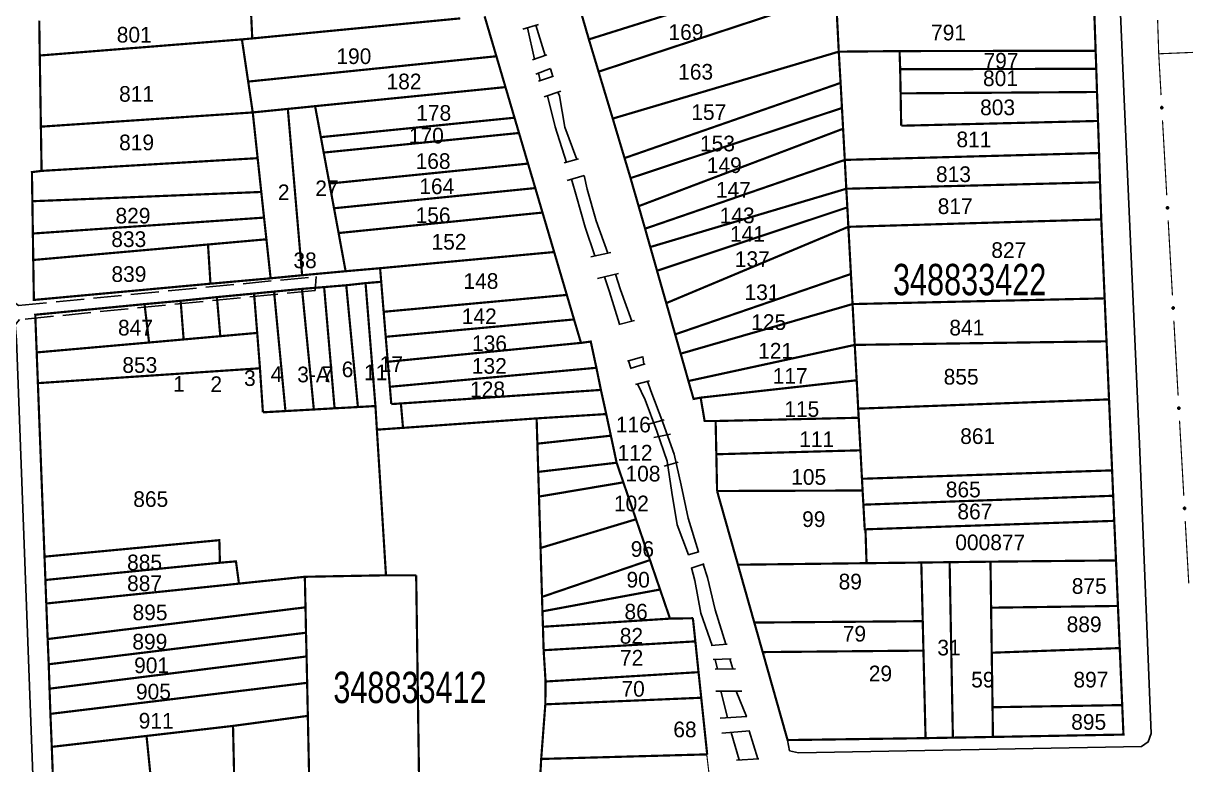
# Model space of a CAD drawing. Extents: x 202481 to 204056, y 4838981 to 4840330.
# Drawn here: x 202910.4 to 203095.9, y 4839953 to 4840071.2 of the extents above; entities that cross this region are included whole.
import ezdxf
from ezdxf.enums import TextEntityAlignment as Align

# ---------------------------------------------------------------- set-up
doc = ezdxf.new("R2010")
doc.units = 0
doc.header["$LTSCALE"] = 1.5
doc.header["$MEASUREMENT"] = 0
doc.linetypes.add('TRACO_11', pattern=[8, 3, -1, 3, -1])
for name, color, linetype in [('CD_MALHA_LOTES', 7, 'CONTINUOUS'), ('CD_TXT_QUADRA', 7, 'CONTINUOUS'), ('HD-CURSO-PERENE', 170, 'CONTINUOUS'), ('RU-QUADRA', 210, 'CONTINUOUS'), ('SV-EIXO-RUA-N-PAV', 6, 'CONTINUOUS'), ('SV-EIXO-RUA-PAV', 20, 'CONTINUOUS'), ('SV-ESTIVAS', 7, 'CONTINUOUS'), ('SV-RUA-PAVIM', 7, 'CONTINUOUS'), ('Th_NmrPort', 1, 'CONTINUOUS')]:
    doc.layers.add(name, color=color, linetype=linetype)
doc.styles.add('ARIAL', font='ARIAL.SHX')

msp = doc.modelspace()

# ---------------------------------------------------------------- linework, layer by layer
at = {"layer": 'CD_MALHA_LOTES', "linetype": 'Continuous', "const_width": 0.35, "flags": 128}
for points in [[(203000.66, 4840068.66), (203030.59, 4840078.04), (203039.81, 4840080.72)], [(203002.21, 4840063.51), (203040.06, 4840075.93)], [(202946.94, 4840068.81), (202946.71, 4840073.82)], [(203081.32, 4840072.99), (203081.53, 4840066.85)], [(202912.95, 4840071.65), (202913.03, 4840066.09)], [(202980.1325, 4840072.01), (202946.94, 4840068.81)], [(202985.9, 4840065.97), (202984.02, 4840072.34)], [(203000.66, 4840068.66), (202999.55, 4840072.48)], [(203040.54, 4840066.7), (203040.24, 4840072.62)], [(202913.03, 4840066.09), (202945.29, 4840068.66)], [(202945.29, 4840068.66), (202946.94, 4840068.81)], [(202946.29, 4840061.93), (202945.29, 4840068.66)], [(203002.21, 4840063.51), (203000.66, 4840068.66)], [(202913.03, 4840066.09), (202913.21, 4840054.74)], [(202946.29, 4840061.93), (202985.9, 4840065.97)], [(202987.35, 4840061.05), (202985.9, 4840065.97)], [(203040.54, 4840066.7), (203004.47, 4840056.03)], [(203040.54, 4840066.7), (203050.24, 4840066.79)], [(203040.83, 4840061.72), (203040.54, 4840066.7)], [(203050.24, 4840066.79), (203081.53, 4840066.85)], [(203050.34, 4840063.9), (203050.24, 4840066.79)], [(203081.53, 4840066.85), (203081.63, 4840063.97)], [(203050.34, 4840063.9), (203081.63, 4840063.97)], [(203050.41, 4840060.05), (203050.34, 4840063.9)], [(203081.63, 4840063.97), (203081.75, 4840060.27)], [(202947.02, 4840057.01), (202946.29, 4840061.93)], [(203004.47, 4840056.03), (203002.21, 4840063.51)], [(202956.97, 4840058.01), (202987.35, 4840061.05)], [(202988.79, 4840056.17), (202987.35, 4840061.05)], [(203006.35, 4840049.73), (203040.83, 4840061.72)], [(203041.05, 4840057.72), (203040.83, 4840061.72)], [(203050.41, 4840060.05), (203081.75, 4840060.27)], [(203050.5, 4840054.89), (203050.41, 4840060.05)], [(203081.75, 4840060.27), (203081.91, 4840055.65)], [(202913.21, 4840054.74), (202947.02, 4840057.01)], [(202947.02, 4840057.01), (202952.62, 4840057.57)], [(202947.8, 4840049.72), (202947.02, 4840057.01)], [(202956.97, 4840058.01), (202952.62, 4840057.57)], [(202954.9, 4840031.05), (202952.62, 4840057.57)], [(202957.89, 4840053.07), (202956.97, 4840058.01)], [(203007.31, 4840046.54), (203041.05, 4840057.72)], [(203041.23, 4840054.41), (203041.05, 4840057.72)], [(202913.21, 4840054.74), (202913.32, 4840047.69)], [(202957.89, 4840053.07), (202988.79, 4840056.17)], [(202989.51, 4840053.73), (202988.79, 4840056.17)], [(203006.35, 4840049.73), (203004.47, 4840056.03)], [(203008.6, 4840042.06), (203041.23, 4840054.41)], [(203041.5, 4840049.44), (203041.23, 4840054.41)], [(203081.91, 4840055.65), (203050.5, 4840054.89)], [(203081.91, 4840055.65), (203082.08, 4840050.54)], [(202958.34, 4840050.61), (202957.89, 4840053.07)], [(202958.34, 4840050.61), (202989.51, 4840053.73)], [(202990.95, 4840048.85), (202989.51, 4840053.73)], [(202947.8, 4840049.72), (202913.32, 4840047.69)], [(202948.38, 4840044.33), (202947.8, 4840049.72)], [(202959.26, 4840045.67), (202958.34, 4840050.61)], [(202959.26, 4840045.67), (202990.95, 4840048.85)], [(202992.11, 4840044.95), (202990.95, 4840048.85)], [(203007.31, 4840046.54), (203006.35, 4840049.73)], [(203009.63, 4840038.47), (203041.5, 4840049.44)], [(203041.5, 4840049.44), (203082.08, 4840050.54)], [(203041.5, 4840049.44), (203041.74, 4840044.84)], [(203082.08, 4840050.54), (203082.23, 4840045.87)], [(202913.32, 4840047.69), (202911.78, 4840047.49), (202911.85, 4840042.85)], [(202959.99, 4840041.73), (202959.26, 4840045.67)], [(203007.31, 4840046.54), (203008.6, 4840042.06)], [(203041.74, 4840044.84), (203082.23, 4840045.87)], [(203082.23, 4840045.87), (203082.43, 4840039.95)], [(202948.38, 4840044.33), (202911.85, 4840042.85)], [(202948.82, 4840040.24), (202948.38, 4840044.33)], [(202959.99, 4840041.73), (202992.11, 4840044.95)], [(202993.26, 4840041.04), (202992.11, 4840044.95)], [(203041.74, 4840044.84), (203010.46, 4840035.55)], [(203041.91, 4840041.87), (203041.74, 4840044.84)], [(202911.85, 4840042.85), (202911.93, 4840037.7)], [(202960.72, 4840037.78), (202959.99, 4840041.73)], [(203009.63, 4840038.47), (203008.6, 4840042.06)], [(203011.54, 4840031.76), (203041.91, 4840041.87)], [(203042.07, 4840038.77), (203041.91, 4840041.87)], [(202911.93, 4840037.7), (202948.82, 4840040.24)], [(202949.2, 4840036.78), (202948.82, 4840040.24)], [(202960.72, 4840037.78), (202993.26, 4840041.04)], [(202995.12, 4840034.75), (202993.26, 4840041.04)], [(203042.07, 4840038.77), (203082.43, 4840039.95)], [(203082.43, 4840039.95), (203082.97, 4840027.36)], [(202911.93, 4840037.7), (202911.99, 4840033.48)], [(202961.84, 4840031.69), (202960.72, 4840037.78)], [(203010.46, 4840035.55), (203009.63, 4840038.47)], [(203013.01, 4840026.6), (203042.07, 4840038.77)], [(203042.48, 4840031.25), (203042.07, 4840038.77)], [(202911.99, 4840033.48), (202939.88, 4840035.95)], [(202939.88, 4840035.95), (202949.2, 4840036.78)], [(202940.27, 4840029.7), (202939.88, 4840035.95)], [(202949.87, 4840030.56), (202949.2, 4840036.78)], [(202967.34, 4840032.17), (202995.12, 4840034.75)], [(202995.12, 4840034.75), (202997.14, 4840027.91)], [(203011.54, 4840031.76), (203010.46, 4840035.55)], [(202911.99, 4840033.48), (202912.09, 4840027.11), (202940.27, 4840029.7)], [(202961.84, 4840031.69), (202967.34, 4840032.17)], [(202967.52, 4840030), (202967.34, 4840032.17)], [(202940.27, 4840029.7), (202949.87, 4840030.56)], [(202949.87, 4840030.56), (202954.9, 4840031.05)], [(202954.9, 4840031.05), (202961.84, 4840031.69)], [(203011.54, 4840031.76), (203013.01, 4840026.6)], [(203014.43, 4840021.62), (203042.48, 4840031.25)], [(203042.74, 4840026.45), (203042.48, 4840031.25)], [(202950.42, 4840028.44), (202947.23, 4840028.13)], [(202954.88, 4840028.87), (202950.42, 4840028.44)], [(202952.24, 4840009.39), (202950.42, 4840028.44)], [(202958.41, 4840029.16), (202954.88, 4840028.87)], [(202956.77, 4840009.64), (202954.88, 4840028.87)], [(202961.94, 4840029.45), (202958.41, 4840029.16)], [(202960.08, 4840009.83), (202958.41, 4840029.16)], [(202965.02, 4840029.79), (202961.94, 4840029.45)], [(202963.8, 4840010.03), (202961.94, 4840029.45)], [(202967.52, 4840030), (202965.02, 4840029.79)], [(202966.6, 4840010.19), (202965.02, 4840029.79)], [(202967.91, 4840025.22), (202967.52, 4840030)], [(202935.51, 4840026.97), (202929.75, 4840026.44)], [(202941.3, 4840027.56), (202935.51, 4840026.97)], [(202935.99, 4840020.81), (202935.51, 4840026.97)], [(202947.23, 4840028.13), (202941.3, 4840027.56)], [(202941.84, 4840021.33), (202941.3, 4840027.56)], [(202947.73, 4840021.85), (202947.23, 4840028.13)], [(202967.91, 4840025.22), (202997.14, 4840027.91)], [(202997.14, 4840027.91), (202998.29, 4840024)], [(203014.43, 4840021.62), (203013.01, 4840026.6)], [(203042.74, 4840026.45), (203082.97, 4840027.36)], [(203082.97, 4840027.36), (203083.27, 4840020.51)], [(202929.75, 4840026.44), (202912.31, 4840024.75), (202912.54, 4840018.74)], [(202930.47, 4840020.32), (202929.75, 4840026.44)], [(202968.24, 4840021.23), (202967.91, 4840025.22)], [(203015.31, 4840018.54), (203042.74, 4840026.45)], [(203042.74, 4840026.45), (203043.09, 4840019.94)], [(202968.24, 4840021.23), (202998.29, 4840024)], [(202998.29, 4840024), (202999.4, 4840020.26)], [(202941.84, 4840021.33), (202935.99, 4840020.81)], [(202947.73, 4840021.85), (202941.84, 4840021.33)], [(202948.17, 4840016.21), (202947.73, 4840021.85)], [(202968.57, 4840017.25), (202968.24, 4840021.23)], [(203015.31, 4840018.54), (203014.43, 4840021.62)], [(202930.47, 4840020.32), (202912.54, 4840018.74)], [(202935.99, 4840020.81), (202930.47, 4840020.32)], [(202968.57, 4840017.25), (202999.4, 4840020.26)], [(202999.4, 4840020.26), (203000.96, 4840020.47), (203001.86, 4840016.29)], [(203043.09, 4840019.94), (203016.55, 4840014.18)], [(203043.09, 4840019.94), (203083.27, 4840020.51)], [(203043.4, 4840014.3), (203043.09, 4840019.94)], [(203083.27, 4840020.51), (203083.67, 4840011.25)], [(202912.54, 4840018.74), (202912.73, 4840013.84)], [(203016.55, 4840014.18), (203015.31, 4840018.54)], [(202912.73, 4840013.84), (202948.17, 4840016.21)], [(202948.64, 4840009.19), (202948.17, 4840016.21)], [(202968.9, 4840013.26), (202968.57, 4840017.25)], [(202968.9, 4840013.26), (203001.86, 4840016.29)], [(203001.86, 4840016.29), (203002.58, 4840012.76)], [(202912.73, 4840013.84), (202913.79, 4839986.17)], [(203018.5, 4840011.53), (203017.37, 4840011.32), (203016.55, 4840014.18)], [(203018.5, 4840011.53), (203043.4, 4840014.3)], [(203043.64, 4840009.77), (203043.4, 4840014.3)], [(202969.13, 4840010.5), (202968.9, 4840013.26)], [(202970.66, 4840010.6), (203002.58, 4840012.76)], [(203002.58, 4840012.76), (203003.43, 4840008.91)], [(202963.8, 4840010.03), (202960.08, 4840009.83)], [(202966.6, 4840010.19), (202963.8, 4840010.03)], [(202966.83, 4840006.42), (202966.6, 4840010.19)], [(202970.66, 4840010.6), (202969.13, 4840010.5)], [(202971, 4840006.71), (202970.66, 4840010.6)], [(203020.89, 4840007.8), (203019.13, 4840007.8), (203018.5, 4840011.53)], [(203043.64, 4840009.77), (203083.67, 4840011.25)], [(203083.67, 4840011.25), (203084.16, 4839999.93)], [(202952.24, 4840009.39), (202948.64, 4840009.19)], [(202956.77, 4840009.64), (202952.24, 4840009.39)], [(202960.08, 4840009.83), (202956.77, 4840009.64)], [(202971, 4840006.71), (202992.32, 4840008.22)], [(202992.32, 4840008.22), (203003.43, 4840008.91)], [(202992.44, 4840004.19), (202992.32, 4840008.22)], [(203003.43, 4840008.91), (203004.17, 4840005.46)], [(203020.89, 4840007.8), (203043.72, 4840008.32)], [(203043.72, 4840008.32), (203043.64, 4840009.77)], [(203044, 4840003.13), (203043.72, 4840008.32)], [(202966.83, 4840006.42), (202971, 4840006.71)], [(202968.28, 4839983.2), (202967.51, 4839995.57), (202966.83, 4840006.42)], [(203021, 4840002.5), (203020.89, 4840007.8)], [(203004.17, 4840005.46), (202992.44, 4840004.19)], [(203004.17, 4840005.46), (203005.09, 4840001.15)], [(202992.58, 4839999.69), (202992.44, 4840004.19)], [(203021, 4840002.5), (203044, 4840003.13)], [(203021.12, 4839996.64), (203021, 4840002.5)], [(203044.24, 4839998.59), (203044, 4840003.13)], [(202992.58, 4839999.69), (203005.09, 4840001.15)], [(203005.09, 4840001.15), (203006.16, 4839998.02)], [(202992.7, 4839995.75), (202992.58, 4839999.69)], [(203044.24, 4839998.59), (203084.16, 4839999.93)], [(203084.16, 4839999.93), (203084.33, 4839995.88)], [(202992.7, 4839995.75), (203006.16, 4839998.02)], [(203006.16, 4839998.02), (203008.18, 4839992.13)], [(203044.34, 4839996.72), (203044.24, 4839998.59)], [(202992.95, 4839987.56), (202992.7, 4839995.75)], [(203021.12, 4839996.64), (203044.34, 4839996.72)], [(203024.45, 4839984.88), (203021.12, 4839996.64)], [(203044.47, 4839994.46), (203044.34, 4839996.72)], [(203044.47, 4839994.46), (203084.33, 4839995.88)], [(203084.33, 4839995.88), (203084.5, 4839991.88)], [(203044.8, 4839990.53), (203044.68, 4839990.53), (203044.47, 4839994.46)], [(202992.95, 4839987.56), (203008.18, 4839992.13)], [(203008.18, 4839992.13), (203010.41, 4839985.63)], [(203084.5, 4839991.88), (203044.8, 4839990.53)], [(203084.5, 4839991.88), (203084.78, 4839985.57)], [(203044.97, 4839985.13), (203044.8, 4839990.53)], [(202913.79, 4839986.17), (202941.69, 4839988.8), (202941.78, 4839985.2)], [(202913.79, 4839986.17), (202913.93, 4839982.45)], [(202993.18, 4839979.75), (202992.95, 4839987.56)], [(202913.93, 4839982.45), (202941.78, 4839985.2)], [(202941.78, 4839985.2), (202944.34, 4839985.42), (202944.82, 4839981.87)], [(202993.18, 4839979.75), (203010.41, 4839985.63)], [(203010.41, 4839985.63), (203012.02, 4839980.93)], [(203024.45, 4839984.88), (203044.97, 4839985.13)], [(203027.06, 4839975.66), (203024.45, 4839984.88)], [(203053.71, 4839985.23), (203044.97, 4839985.13)], [(203053.71, 4839985.23), (203058.23, 4839985.29)], [(203053.94, 4839975.88), (203053.71, 4839985.23)], [(203058.23, 4839985.29), (203064.75, 4839985.37)], [(203058.75, 4839957.31), (203058.23, 4839985.29)], [(203064.75, 4839985.37), (203084.78, 4839985.57)], [(203064.85, 4839978.03), (203064.75, 4839985.37)], [(203084.78, 4839985.57), (203085.09, 4839978.31)], [(202913.93, 4839982.45), (202914.07, 4839978.7)], [(202944.82, 4839981.87), (202946.99, 4839982.1), (202955.33, 4839982.96)], [(202955.33, 4839982.96), (202968.28, 4839983.2)], [(202955.44, 4839978.09), (202955.33, 4839982.96)], [(202973.1, 4839983.19), (202968.28, 4839983.2)], [(202974.3, 4839897.99), (202973.1, 4839983.19)], [(202914.07, 4839978.7), (202944.82, 4839981.87)], [(202993.25, 4839977.45), (203012.02, 4839980.93)], [(203012.02, 4839980.93), (203013.61, 4839976.29)], [(202914.07, 4839978.7), (202914.29, 4839973.03)], [(202993.25, 4839977.45), (202993.18, 4839979.75)], [(203064.85, 4839978.03), (203085.09, 4839978.31)], [(203085.09, 4839978.31), (203085.38, 4839971.59)], [(202914.29, 4839973.03), (202955.44, 4839978.09)], [(202955.52, 4839974.04), (202955.44, 4839978.09)], [(202993.33, 4839974.99), (202993.25, 4839977.45)], [(203064.95, 4839970.85), (203064.85, 4839978.03)], [(202993.33, 4839974.99), (203013.61, 4839976.29)], [(202993.44, 4839971.25), (202993.33, 4839974.99)], [(203013.61, 4839976.29), (203017.26, 4839976.35)], [(203017.26, 4839976.35), (203017.65, 4839972.66)], [(203027.06, 4839975.66), (203053.94, 4839975.88)], [(203028.4, 4839970.95), (203027.06, 4839975.66)], [(203054.05, 4839971.19), (203053.94, 4839975.88)], [(202914.29, 4839973.03), (202914.46, 4839969.01)], [(202914.46, 4839969.01), (202955.52, 4839974.04)], [(202955.61, 4839970.26), (202955.52, 4839974.04)], [(202993.44, 4839971.25), (203017.65, 4839972.66)], [(202993.75, 4839966.26), (202993.44, 4839971.25)], [(203017.65, 4839972.66), (203018.16, 4839967.75)], [(203028.4, 4839970.95), (203054.05, 4839971.19)], [(203032.37, 4839956.92), (203028.4, 4839970.95)], [(203054.39, 4839957.23), (203054.05, 4839971.19)], [(203064.95, 4839970.85), (203085.38, 4839971.59)], [(203085.38, 4839971.59), (203085.77, 4839962.5)], [(202914.59, 4839965.12), (202955.61, 4839970.26)], [(202955.7, 4839966.05), (202955.61, 4839970.26)], [(203065.08, 4839962.16), (203064.95, 4839970.85)], [(202914.46, 4839969.01), (202914.59, 4839965.12)], [(202993.75, 4839966.26), (203018.16, 4839967.75)], [(203018.16, 4839967.75), (203018.59, 4839963.67)], [(202914.73, 4839961.1), (202955.7, 4839966.05)], [(202955.81, 4839960.78), (202955.7, 4839966.05)], [(202993.71, 4839962.62), (202993.75, 4839966.26)], [(202914.59, 4839965.12), (202914.73, 4839961.1)], [(203018.59, 4839963.67), (202993.71, 4839962.62)], [(203018.59, 4839963.67), (203019.54, 4839954.64)], [(202993.05, 4839953.91), (202993.71, 4839962.62)], [(203065.08, 4839962.16), (203085.77, 4839962.5)], [(203065.14, 4839957.42), (203065.08, 4839962.16)], [(203085.77, 4839962.5), (203085.97, 4839957.8), (203065.14, 4839957.42)], [(202914.73, 4839961.1), (202914.95, 4839955.84)], [(202943.87, 4839959.18), (202955.81, 4839960.78)], [(202956.29, 4839938.32), (202955.81, 4839960.78)], [(202930.07, 4839957.58), (202943.87, 4839959.18)], [(202944.21, 4839944.21), (202943.87, 4839959.18)], [(202914.95, 4839955.84), (202930.07, 4839957.58)], [(202931.47, 4839943.69), (202930.07, 4839957.58)], [(203054.39, 4839957.23), (203032.37, 4839956.92)], [(203058.75, 4839957.31), (203054.39, 4839957.23)], [(203065.14, 4839957.42), (203058.75, 4839957.31)], [(202914.95, 4839955.84), (202915.41, 4839943.1)], [(203019.54, 4839954.64), (202993.05, 4839953.91)], [(202993.05, 4839953.91), (202992.72, 4839947.93), (202992.36, 4839922.35)]]:
    msp.add_lwpolyline(points, dxfattribs=at)
at = {"layer": 'HD-CURSO-PERENE', "linetype": 'Continuous'}
for points in [[(202991.96, 4840065.51, 3.99), (202990.88, 4840070.5, 3.96), (202990.83, 4840070.5, 3.97)], [(202993.71, 4840066.09, 4.02), (202992.21, 4840070.93, 4.02)], [(202994.93, 4840062.74, 4.03), (202994.56, 4840063.98, 4.03)], [(202992.91, 4840062.08, 3.99), (202992.6, 4840063.27, 3.99)], [(202998.73, 4840049.51, 4.02), (202996.83, 4840054.68, 4), (202995.97, 4840059.68, 4), (202995.68, 4840060.22, 4)], [(202997.09, 4840049.05, 3.92), (202995.27, 4840054.73, 3.97), (202994.05, 4840059.66, 4.08)], [(203001.6, 4840034.13, 3.96), (203000.06, 4840038.74, 3.9), (202998.67, 4840043.62, 3.91), (202997.88, 4840046.37, 3.95)], [(203003.68, 4840034.58, 3.99), (203001.8, 4840039.73, 4), (203000.37, 4840044.79, 4), (202999.93, 4840046.97, 4.02)], [(203005.54, 4840023.22, 4.09), (203003.93, 4840028.42, 4.07), (203003.17, 4840030.82, 4.07)], [(203007.51, 4840023.73, 4.17), (203005.69, 4840028.73, 4.02), (203004.9, 4840031.23, 4.02)], [(203009.41, 4840016.83, 4.19), (203009.25, 4840018.08, 4.19)], [(203007.35, 4840016.21, 4.09), (203007.01, 4840017.38, 4.09)], [(203016.58, 4839986.45, 4.18), (203014.77, 4839991.24, 4.16), (203013.91, 4839996.38, 4.17), (203013.16, 4840001.4, 4.17), (203011.49, 4840006.18, 4.12), (203009.65, 4840011.18, 4.08), (203008.44, 4840013.73, 4.09)], [(203018.17, 4839986.94, 4.16), (203016.53, 4839992.33, 4.17), (203015.38, 4839997.59, 4.18), (203014.25, 4840002.53, 4.18), (203012.44, 4840007.57, 4.18), (203010.57, 4840012.62, 4.19), (203010.02, 4840014.13, 4.19)], [(203020.32, 4839972.02, 4.36), (203018.54, 4839977.16, 4.22), (203017.58, 4839982.36, 4.21), (203017.06, 4839984.37, 4.19)], [(203022.53, 4839972.21, 4.35), (203020.8, 4839977.71, 4.35), (203019.59, 4839982.85, 4.3), (203018.88, 4839984.96, 4.21)], [(203021.19, 4839968.22, 4.36), (203020.81, 4839969.76, 4.36), (203020.74, 4839969.76, 4.36)], [(203023.64, 4839968.29, 4.35), (203023.17, 4839969.85, 4.35)], [(203022.78, 4839960.5, 4.21), (203021.73, 4839964.72, 4.36)], [(203025.8, 4839960.69, 4.34), (203024.14, 4839964.72, 4.34)], [(203024.63, 4839953.75, 4.21), (203023.37, 4839958.15, 4.21)], [(203027.61, 4839953.91, 4.28), (203026.24, 4839958.37, 4.34)]]:
    msp.add_polyline3d(points, dxfattribs=at)
at = {"layer": 'RU-QUADRA', "linetype": 'Continuous'}
for points in [[(202915.41, 4839943.1, 0.18, 0.18, 0), (202914.95, 4839955.84, 0.18, 0.18, 0), (202914.73, 4839961.1, 0.18, 0.18, 0), (202914.61, 4839965.12, 0.18, 0.18, 0), (202914.49, 4839969.01, 0.18, 0.18, 0), (202914.29, 4839973.03, 0.18, 0.18, 0), (202914.07, 4839978.7, 0.18, 0.18, 0), (202913.93, 4839982.45, 0.18, 0.18, 0), (202913.79, 4839986.17, 0.18, 0.18, 0), (202912.91, 4840008.9, 0.18, 0.18, 0), (202912.73, 4840013.84, 0.18, 0.18, 0), (202912.54, 4840018.74, 0.18, 0.18, 0), (202912.31, 4840024.75, 0.18, 0.18, 0), (202929.75, 4840026.44, 0.18, 0.18, 0), (202935.51, 4840026.97, 0.18, 0.18, 0), (202941.3, 4840027.56, 0.18, 0.18, 0), (202947.23, 4840028.13, 0.18, 0.18, 0), (202950.42, 4840028.44, 0.18, 0.18, 0), (202954.88, 4840028.87, 0.18, 0.18, 0), (202958.41, 4840029.16, 0.18, 0.18, 0), (202961.94, 4840029.45, 0.18, 0.18, 0), (202965.02, 4840029.79, 0.18, 0.18, 0), (202967.52, 4840030, 0.18, 0.18, 0), (202967.34, 4840032.17, 0.18, 0.18, 0), (202961.84, 4840031.69, 0.18, 0.18, 0), (202954.9, 4840031.05, 0.18, 0.18, 0), (202949.87, 4840030.56, 0.18, 0.18, 0), (202940.27, 4840029.7, 0.18, 0.18, 0), (202912.09, 4840027.11, 0.18, 0.18, 0), (202911.99, 4840033.48, 0.18, 0.18, 0), (202911.93, 4840037.7, 0.18, 0.18, 0), (202911.85, 4840042.85, 0.18, 0.18, 0), (202911.78, 4840047.49, 0.18, 0.18, 0), (202913.32, 4840047.69, 0.18, 0.18, 0), (202913.21, 4840054.74, 0.18, 0.18, 0), (202913.03, 4840066.09, 0.18, 0.18, 0), (202912.95, 4840071.65, 0.18, 0.18, 0)], [(202984.02, 4840072.34, 0.18, 0.18, 0), (202985.9, 4840065.97, 0.18, 0.18, 0), (202987.35, 4840061.05, 0.18, 0.18, 0), (202988.79, 4840056.17, 0.18, 0.18, 0), (202989.51, 4840053.73, 0.18, 0.18, 0), (202990.95, 4840048.85, 0.18, 0.18, 0), (202992.11, 4840044.95, 0.18, 0.18, 0), (202993.26, 4840041.04, 0.18, 0.18, 0), (202995.12, 4840034.75, 0.18, 0.18, 0), (202996.83, 4840028.95, 0.18, 0.18, 0), (202998.29, 4840024, 0.18, 0.18, 0), (202999.4, 4840020.26, 0.18, 0.18, 0), (203000.96, 4840020.47, 0.18, 0.18, 0), (203001.86, 4840016.29, 0.18, 0.18, 0), (203002.58, 4840012.76, 0.18, 0.18, 0), (203003.43, 4840008.91, 0.18, 0.18, 0), (203004.17, 4840005.46, 0.18, 0.18, 0), (203005.09, 4840001.15, 0.18, 0.18, 0), (203006.16, 4839998.02, 0.18, 0.18, 0), (203008.18, 4839992.13, 0.18, 0.18, 0), (203010.41, 4839985.63, 0.18, 0.18, 0), (203012.02, 4839980.93, 0.18, 0.18, 0), (203013.61, 4839976.29, 0.18, 0.18, 0), (203017.26, 4839976.35, 0.18, 0.18, 0), (203017.65, 4839972.66, 0.18, 0.18, 0), (203018.16, 4839967.75, 0.18, 0.18, 0), (203019.54, 4839954.64, 0.18, 0.18, 0), (203019.470228, 4839954.638077, 0.18, 0.18, 0)], [(203019.470228, 4839954.638077, 0.18, 0.18, 0), (202993.05, 4839953.91, 0.18, 0.18, 0)], [(203005.15, 4839897.56, 0.18, 0.18, 0), (203005.08, 4839896.8, 0.18, 0.18, 0), (203038.11, 4839897.55, 0.18, 0.18, 0), (203029.67, 4839927.54, 0.18, 0.18, 0), (203026.6, 4839939.4, 0.18, 0.18, 0), (203024, 4839949.4, 0.18, 0.18, 0), (203020.12, 4839949.16, 0.18, 0.18, 0), (203019.470228, 4839954.638077, 0.18, 0.18, 0)], [(202993.05, 4839953.91, 0.18, 0.18, 0), (202992.36, 4839922.35, 0.18, 0.18, 0), (202992.03, 4839898.22, 0.18, 0.18, 0)]]:
    msp.add_lwpolyline(points, format="xyseb", dxfattribs=at)
at = {"layer": 'RU-QUADRA', "linetype": 'Continuous', "const_width": 0.18, "flags": 128}
msp.add_lwpolyline([(202999.55, 4840072.48), (203000.66, 4840068.66), (203002.21, 4840063.51), (203003.59, 4840058.9), (203004.47, 4840056.03), (203005.48, 4840052.63), (203006.35, 4840049.73), (203007.31, 4840046.54), (203008.6, 4840042.06), (203009.63, 4840038.47), (203010.46, 4840035.55), (203011.54, 4840031.76), (203013.01, 4840026.6), (203014.43, 4840021.62), (203015.31, 4840018.54), (203016.55, 4840014.18), (203017.37, 4840011.32), (203018.5, 4840011.53), (203019.13, 4840007.8), (203020.89, 4840007.8), (203021, 4840002.5), (203021.12, 4839996.64), (203024.45, 4839984.88), (203027.06, 4839975.66), (203028.4, 4839970.95), (203032.33, 4839956.875), (203037.24, 4839956.92), (203043.61, 4839957.03), (203054.39, 4839957.23), (203058.75, 4839957.31), (203065.14, 4839957.42), (203085.97, 4839957.8), (203085.77, 4839962.5), (203085.38, 4839971.59), (203085.09, 4839978.31), (203084.78, 4839985.57), (203084.5, 4839991.88), (203084.33, 4839995.88), (203083.67, 4840011.25), (203083.27, 4840020.51), (203082.97, 4840027.36), (203082.43, 4840039.95), (203082.23, 4840045.87), (203082.08, 4840050.54), (203081.91, 4840055.65), (203081.75, 4840060.27), (203081.63, 4840063.97), (203081.53, 4840066.85), (203081.32, 4840072.99)], dxfattribs=at)
at = {"layer": 'SV-EIXO-RUA-N-PAV', "const_width": 0.18}
msp.add_lwpolyline([(203091.6, 4840066.36), (203103.589612, 4840066.859204)], dxfattribs=at)
at = {"layer": 'SV-EIXO-RUA-PAV', "const_width": 0.18}
for points in [[(203091.422172, 4840071.751795), (203091.586989, 4840066.754512)], [(203091.586989, 4840066.754512), (203091.6, 4840066.36)], [(203091.6, 4840066.36), (203091.974302, 4840059.765341)], [(203092.20097, 4840055.771768), (203092.880976, 4840043.791051)], [(203093.107645, 4840039.797478), (203093.78765, 4840027.816761)], [(203094.014319, 4840023.823188), (203094.694324, 4840011.842471)], [(203094.920993, 4840007.848898), (203095.600999, 4839995.868181)], [(203095.827667, 4839991.874608), (203096.394338, 4839981.890677)]]:
    msp.add_lwpolyline(points, dxfattribs=at)
at = {"layer": 'SV-EIXO-RUA-PAV'}
for points in [[(203092.189398, 4840057.918242), (203092.226343, 4840057.886194), (203092.251543, 4840057.851096), (203092.264135, 4840057.815773), (203092.267123, 4840057.781657), (203092.266249, 4840057.746411), (203092.257527, 4840057.71107), (203092.239159, 4840057.673989), (203092.207271, 4840057.636702), (203092.169619, 4840057.613251), (203092.135649, 4840057.599053), (203092.100255, 4840057.593889), (203092.066029, 4840057.595312), (203092.029618, 4840057.605585), (203091.992223, 4840057.624567), (203091.955505, 4840057.657539), (203091.931036, 4840057.692118), (203091.919754, 4840057.726604), (203091.914788, 4840057.76222), (203091.916112, 4840057.798193), (203091.924873, 4840057.832835), (203091.944052, 4840057.870452), (203091.977076, 4840057.906261), (203092.011285, 4840057.93106), (203092.045604, 4840057.942823), (203092.080778, 4840057.946923), (203092.11614, 4840057.946476), (203092.152031, 4840057.939188), (203092.189398, 4840057.918242)], [(203093.096072, 4840041.943952), (203093.133017, 4840041.911904), (203093.158217, 4840041.876806), (203093.170809, 4840041.841483), (203093.173797, 4840041.807367), (203093.172923, 4840041.772121), (203093.164201, 4840041.73678), (203093.145833, 4840041.699699), (203093.113945, 4840041.662412), (203093.076293, 4840041.638961), (203093.042323, 4840041.624763), (203093.006929, 4840041.619599), (203092.972703, 4840041.621022), (203092.936293, 4840041.631295), (203092.898897, 4840041.650277), (203092.862179, 4840041.683249), (203092.837711, 4840041.717828), (203092.826428, 4840041.752314), (203092.821462, 4840041.78793), (203092.822786, 4840041.823903), (203092.831547, 4840041.858545), (203092.850726, 4840041.896162), (203092.88375, 4840041.931971), (203092.917959, 4840041.95677), (203092.952278, 4840041.968533), (203092.987452, 4840041.972633), (203093.022814, 4840041.972186), (203093.058705, 4840041.964898), (203093.096072, 4840041.943952)], [(203094.002746, 4840025.969662), (203094.039692, 4840025.937614), (203094.064891, 4840025.902516), (203094.077483, 4840025.867193), (203094.080471, 4840025.833077), (203094.079597, 4840025.797831), (203094.070875, 4840025.76249), (203094.052507, 4840025.725409), (203094.020619, 4840025.688122), (203093.982967, 4840025.664671), (203093.948997, 4840025.650473), (203093.913603, 4840025.645309), (203093.879377, 4840025.646732), (203093.842967, 4840025.657005), (203093.805571, 4840025.675987), (203093.768854, 4840025.708959), (203093.744385, 4840025.743538), (203093.733102, 4840025.778024), (203093.728136, 4840025.81364), (203093.72946, 4840025.849613), (203093.738221, 4840025.884255), (203093.7574, 4840025.921872), (203093.790424, 4840025.957681), (203093.824634, 4840025.98248), (203093.858952, 4840025.994243), (203093.894126, 4840025.998343), (203093.929488, 4840025.997896), (203093.965379, 4840025.990608), (203094.002746, 4840025.969662)], [(203094.90942, 4840009.995372), (203094.946366, 4840009.963324), (203094.971565, 4840009.928226), (203094.984157, 4840009.892902), (203094.987145, 4840009.858787), (203094.986271, 4840009.823541), (203094.97755, 4840009.7882), (203094.959181, 4840009.751119), (203094.927293, 4840009.713832), (203094.889641, 4840009.690381), (203094.855671, 4840009.676183), (203094.820277, 4840009.671019), (203094.786052, 4840009.672442), (203094.749641, 4840009.682715), (203094.712245, 4840009.701697), (203094.675528, 4840009.734669), (203094.651059, 4840009.769248), (203094.639777, 4840009.803734), (203094.63481, 4840009.83935), (203094.636134, 4840009.875323), (203094.644895, 4840009.909965), (203094.664074, 4840009.947582), (203094.697098, 4840009.983391), (203094.731308, 4840010.008189), (203094.765626, 4840010.019953), (203094.800801, 4840010.024053), (203094.836163, 4840010.023606), (203094.872053, 4840010.016318), (203094.90942, 4840009.995372)], [(203095.816094, 4839994.021082), (203095.85304, 4839993.989034), (203095.878239, 4839993.953936), (203095.890831, 4839993.918612), (203095.893819, 4839993.884497), (203095.892945, 4839993.849251), (203095.884224, 4839993.81391), (203095.865856, 4839993.776829), (203095.833967, 4839993.739542), (203095.796316, 4839993.716091), (203095.762346, 4839993.701893), (203095.726951, 4839993.696729), (203095.692726, 4839993.698152), (203095.656315, 4839993.708425), (203095.618919, 4839993.727407), (203095.582202, 4839993.760379), (203095.557733, 4839993.794958), (203095.546451, 4839993.829444), (203095.541485, 4839993.86506), (203095.542808, 4839993.901033), (203095.551569, 4839993.935675), (203095.570748, 4839993.973292), (203095.603772, 4839994.009101), (203095.637982, 4839994.033899), (203095.6723, 4839994.045663), (203095.707475, 4839994.049763), (203095.742837, 4839994.049316), (203095.778727, 4839994.042028), (203095.816094, 4839994.021082)]]:
    msp.add_lwpolyline(points, close=True, dxfattribs=at)
for points in [[(203091.916112, 4840057.798193), (203091.931036, 4840057.692118)], [(203091.921373, 4840057.811217), (203091.942419, 4840057.681207)], [(203091.924873, 4840057.832835), (203091.955505, 4840057.657539)], [(203091.93715, 4840057.84628), (203091.972961, 4840057.648772)], [(203091.944052, 4840057.870452), (203091.992223, 4840057.624567)], [(203091.962309, 4840057.88461), (203092.010237, 4840057.618087)], [(203091.977076, 4840057.906261), (203092.029618, 4840057.605585)], [(203091.993303, 4840057.916437), (203092.046508, 4840057.605111)], [(203092.011285, 4840057.93106), (203092.066029, 4840057.595312)], [(203092.027873, 4840057.933433), (203092.08247, 4840057.597585)], [(203092.045604, 4840057.942823), (203092.100255, 4840057.593889)], [(203092.062907, 4840057.942255), (203092.115243, 4840057.598079)], [(203092.080778, 4840057.946923), (203092.135649, 4840057.599053)], [(203092.099768, 4840057.94298), (203092.154132, 4840057.61122)], [(203092.11614, 4840057.946476), (203092.169619, 4840057.613251)], [(203092.134212, 4840057.938102), (203092.188625, 4840057.629578)], [(203092.152031, 4840057.939188), (203092.207271, 4840057.636702)], [(203092.168967, 4840057.927774), (203092.221137, 4840057.658758)], [(203092.189398, 4840057.918242), (203092.239159, 4840057.673989)], [(203092.208813, 4840057.899968), (203092.247503, 4840057.699889)], [(203092.226343, 4840057.886194), (203092.257527, 4840057.71107)], [(203092.240795, 4840057.866248), (203092.260401, 4840057.737523)], [(203092.251543, 4840057.851096), (203092.266249, 4840057.746411)], [(203092.822786, 4840041.823903), (203092.837711, 4840041.717828)], [(203092.828047, 4840041.836927), (203092.849093, 4840041.706917)], [(203092.831547, 4840041.858545), (203092.862179, 4840041.683249)], [(203092.843824, 4840041.87199), (203092.879635, 4840041.674482)], [(203092.850726, 4840041.896162), (203092.898897, 4840041.650277)], [(203092.868983, 4840041.91032), (203092.916911, 4840041.643797)], [(203092.88375, 4840041.931971), (203092.936293, 4840041.631295)], [(203092.899978, 4840041.942147), (203092.953183, 4840041.630821)], [(203092.917959, 4840041.95677), (203092.972703, 4840041.621022)], [(203092.934548, 4840041.959143), (203092.989144, 4840041.623295)], [(203092.952278, 4840041.968533), (203093.006929, 4840041.619599)], [(203092.969581, 4840041.967965), (203093.021918, 4840041.623789)], [(203092.987452, 4840041.972633), (203093.042323, 4840041.624763)], [(203093.006442, 4840041.96869), (203093.060807, 4840041.63693)], [(203093.022814, 4840041.972186), (203093.076293, 4840041.638961)], [(203093.040887, 4840041.963812), (203093.095299, 4840041.655288)], [(203093.058705, 4840041.964898), (203093.113945, 4840041.662412)], [(203093.075641, 4840041.953484), (203093.127811, 4840041.684468)], [(203093.096072, 4840041.943952), (203093.145833, 4840041.699699)], [(203093.115487, 4840041.925678), (203093.154178, 4840041.725599)], [(203093.133017, 4840041.911904), (203093.164201, 4840041.73678)], [(203093.147469, 4840041.891958), (203093.167075, 4840041.763233)], [(203093.158217, 4840041.876806), (203093.172923, 4840041.772121)], [(203093.72946, 4840025.849613), (203093.744385, 4840025.743538)], [(203093.734721, 4840025.862637), (203093.755767, 4840025.732626)], [(203093.738221, 4840025.884255), (203093.768854, 4840025.708959)], [(203093.750498, 4840025.8977), (203093.786309, 4840025.700192)], [(203093.7574, 4840025.921872), (203093.805571, 4840025.675987)], [(203093.775657, 4840025.93603), (203093.823586, 4840025.669507)], [(203093.790424, 4840025.957681), (203093.842967, 4840025.657005)], [(203093.806652, 4840025.967857), (203093.859857, 4840025.656531)], [(203093.824634, 4840025.98248), (203093.879377, 4840025.646732)], [(203093.841222, 4840025.984853), (203093.895818, 4840025.649005)], [(203093.858952, 4840025.994243), (203093.913603, 4840025.645309)], [(203093.876256, 4840025.993675), (203093.928592, 4840025.649499)], [(203093.894126, 4840025.998343), (203093.948997, 4840025.650473)], [(203093.913116, 4840025.9944), (203093.967481, 4840025.66264)], [(203093.929488, 4840025.997896), (203093.982967, 4840025.664671)], [(203093.947561, 4840025.989522), (203094.001973, 4840025.680998)], [(203093.965379, 4840025.990608), (203094.020619, 4840025.688122)], [(203093.982315, 4840025.979194), (203094.034485, 4840025.710178)], [(203094.002746, 4840025.969662), (203094.052507, 4840025.725409)], [(203094.022161, 4840025.951388), (203094.060852, 4840025.751309)], [(203094.039692, 4840025.937614), (203094.070875, 4840025.76249)], [(203094.054143, 4840025.917668), (203094.07375, 4840025.788943)], [(203094.064891, 4840025.902516), (203094.079597, 4840025.797831)], [(203094.765626, 4840010.019953), (203094.820277, 4840009.671019)], [(203094.78293, 4840010.019385), (203094.835266, 4840009.675209)], [(203094.800801, 4840010.024053), (203094.855671, 4840009.676183)], [(203094.81979, 4840010.02011), (203094.874155, 4840009.68835)], [(203094.836163, 4840010.023606), (203094.889641, 4840009.690381)], [(203094.636134, 4840009.875323), (203094.651059, 4840009.769248)], [(203094.641395, 4840009.888347), (203094.662441, 4840009.758336)], [(203094.644895, 4840009.909965), (203094.675528, 4840009.734669)], [(203094.657172, 4840009.92341), (203094.692983, 4840009.725902)], [(203094.664074, 4840009.947582), (203094.712245, 4840009.701697)], [(203094.682331, 4840009.96174), (203094.73026, 4840009.695217)], [(203094.697098, 4840009.983391), (203094.749641, 4840009.682715)], [(203094.713326, 4840009.993567), (203094.766531, 4840009.682241)], [(203094.731308, 4840010.008189), (203094.786052, 4840009.672442)], [(203094.747896, 4840010.010563), (203094.802493, 4840009.674715)], [(203094.854235, 4840010.015232), (203094.908648, 4840009.706708)], [(203094.872053, 4840010.016318), (203094.927293, 4840009.713832)], [(203094.888989, 4840010.004904), (203094.941159, 4840009.735888)], [(203094.90942, 4840009.995372), (203094.959181, 4840009.751119)], [(203094.928835, 4840009.977098), (203094.967526, 4840009.777019)], [(203094.946366, 4840009.963324), (203094.97755, 4840009.7882)], [(203094.960817, 4840009.943378), (203094.980424, 4840009.814653)], [(203094.971565, 4840009.928226), (203094.986271, 4840009.823541)], [(203095.542808, 4839993.901033), (203095.557733, 4839993.794958)], [(203095.548069, 4839993.914057), (203095.569115, 4839993.784046)], [(203095.551569, 4839993.935675), (203095.582202, 4839993.760379)], [(203095.563846, 4839993.94912), (203095.599657, 4839993.751612)], [(203095.570748, 4839993.973292), (203095.618919, 4839993.727407)], [(203095.589005, 4839993.98745), (203095.636934, 4839993.720926)], [(203095.603772, 4839994.009101), (203095.656315, 4839993.708425)], [(203095.62, 4839994.019277), (203095.673205, 4839993.707951)], [(203095.637982, 4839994.033899), (203095.692726, 4839993.698152)], [(203095.65457, 4839994.036273), (203095.709167, 4839993.700425)], [(203095.6723, 4839994.045663), (203095.726951, 4839993.696729)], [(203095.689604, 4839994.045095), (203095.74194, 4839993.700919)], [(203095.707475, 4839994.049763), (203095.762346, 4839993.701893)], [(203095.726464, 4839994.04582), (203095.780829, 4839993.71406)], [(203095.742837, 4839994.049316), (203095.796316, 4839993.716091)], [(203095.760909, 4839994.040942), (203095.815322, 4839993.732418)], [(203095.778727, 4839994.042028), (203095.833967, 4839993.739542)], [(203095.795663, 4839994.030614), (203095.847833, 4839993.761598)], [(203095.816094, 4839994.021082), (203095.865856, 4839993.776829)], [(203095.83551, 4839994.002808), (203095.8742, 4839993.802729)], [(203095.85304, 4839993.989034), (203095.884224, 4839993.81391)], [(203095.867491, 4839993.969088), (203095.887098, 4839993.840363)], [(203095.878239, 4839993.953936), (203095.892945, 4839993.849251)]]:
    msp.add_lwpolyline(points, dxfattribs=at)
at = {"layer": 'SV-ESTIVAS', "linetype": 'Continuous'}
for points in [[(202990.12, 4840070.28, 4.14), (202992.62, 4840071.06, 4.14)], [(202991.66, 4840065.42, 4.14), (202993.97, 4840066.18, 4.15)], [(202994.53, 4840064.01, 4.16), (202992.21, 4840063.12, 4.16)], [(202992.64, 4840062, 4.2), (202995.01, 4840062.77, 4.19)], [(202993.55, 4840059.49, 4.2), (202996.18, 4840060.4, 4.2)], [(202996.71, 4840048.95, 4.18), (202999, 4840049.59, 4.14)], [(202997.18, 4840046.17, 4.1), (202999.91, 4840046.98, 4.12)], [(203000.98, 4840034, 4.08), (203004.14, 4840034.68, 4.07)], [(203002.01, 4840030.54, 4.1), (203005.37, 4840031.35, 4.1)], [(203005.45, 4840023.2, 4.15), (203007.92, 4840023.84, 4.16)], [(203006.85, 4840017.33, 4.19), (203009.22, 4840018.05, 4.2)], [(203007.24, 4840016.18, 4.2), (203009.64, 4840016.9, 4.2)], [(203008.11, 4840013.65, 4.2), (203010.31, 4840014.21, 4.16)], [(203010.2, 4840007.32, 4.18), (203012.69, 4840007.98, 4.18)], [(203011.01, 4840005.15, 4.21), (203013.69, 4840005.71, 4.22)], [(203012.69, 4840000.62, 4.23), (203014.91, 4840001.22, 4.23)], [(203016.53, 4839986.44, 4.4), (203018.21, 4839986.94, 4.38)], [(203016.99, 4839984.35, 4.39), (203019.06, 4839985.02, 4.39)], [(203020.19, 4839972.01, 4.43), (203022.72, 4839972.23, 4.42)], [(203023.38, 4839969.86, 4.43), (203020.5, 4839969.75, 4.43)], [(203020.8, 4839968.21, 4.44), (203024.07, 4839968.3, 4.44)], [(203025.09, 4839964.72, 4.44), (203020.91, 4839964.71, 4.44)], [(203021.6, 4839960.43, 4.4), (203025.85, 4839960.69, 4.42)], [(203026.36, 4839958.37, 4.42), (203021.87, 4839958.04, 4.38)], [(203024.22, 4839953.73, 4.4), (203027.78, 4839953.91, 4.4)]]:
    msp.add_polyline3d(points, dxfattribs=at)
at = {"layer": 'SV-RUA-PAVIM', "linetype": 'Continuous'}
for points in [[(203032.37, 4839956.92, 4.88), (203032.7, 4839955.22, 4.89), (203034.12, 4839954.86, 4.79), (203088.86, 4839955.9, 5.06), (203089.89, 4839956.63, 5.09), (203090.38, 4839957.96, 5.16), (203088.55, 4840004.17, 5.45), (203086.06, 4840059.15, 5.45), (203084.72, 4840091.35, 5.28), (203083.61, 4840142.9, 4.97), (203082.62, 4840144.22, 4.97), (203081.16, 4840145.01, 4.97)], [(202909.1, 4840023.15, 5.14), (202909.3, 4840020.73, 5.14), (202912.28, 4839941.43, 5.54), (202913.67, 4839898.19, 5.62), (202913.95, 4839897.55, 5.63)]]:
    msp.add_polyline3d(points, dxfattribs=at)
at = {"layer": 'SV-RUA-PAVIM', "linetype": 'TRACO_11'}
msp.add_polyline3d([(202908.76, 4840026.85, 5.14), (202909.65, 4840026.23, 5.14), (202957.14, 4840030.83, 5.14), (202957, 4840028.63, 5.14), (202909.79, 4840023.97, 5.14), (202909.1, 4840023.15, 5.14)], dxfattribs=at)

# ---------------------------------------------------------------- texts
at = {"layer": 'CD_TXT_QUADRA', "style": 'ARIAL', "width": 0.7}
for s, p in [('348833422', (203049.19, 4840027.86)), ('348833412', (202959.88, 4839962.82))]:
    msp.add_text(s, height=5, dxfattribs=at).set_placement(p)
at = {"layer": 'Th_NmrPort', "color": 1}
for s, p in [('801', (202925.316522, 4840069.400485)), ('169', (203013.359781, 4840069.820142)), ('791', (203055.266667, 4840069.75)), ('190', (202960.367047, 4840065.977045)), ('797', (203063.641803, 4840065.247519)), ('163', (203014.909781, 4840063.490142)), ('182', (202968.370786, 4840061.947748)), ('801', (203063.556667, 4840062.46)), ('811', (202925.69516, 4840059.965971)), ('157', (203017.010636, 4840057.064869)), ('803', (203063.096667, 4840057.82)), ('178', (202973.107047, 4840056.937045)), ('170', (202971.934146, 4840053.313061)), ('819', (202925.69516, 4840052.225971)), ('153', (203018.391292, 4840052.057103)), ('811', (203059.31877, 4840052.70941)), ('168', (202973.004146, 4840049.253061)), ('149', (203019.481292, 4840048.597103)), ('813', (203056.051762, 4840047.159694)), ('2', (202951.028452, 4840044.275474)), ('27', (202956.997748, 4840044.909214)), ('164', (202973.604146, 4840045.233061)), ('147', (203020.931292, 4840044.687103)), ('829', (202925.116522, 4840040.550485)), ('156', (202973.004146, 4840040.613061)), ('143', (203021.529725, 4840040.586386)), ('817', (203056.331762, 4840042.059694)), ('833', (202924.446522, 4840036.800485)), ('141', (203023.169725, 4840037.626386)), ('152', (202975.554146, 4840036.383061)), ('827', (203064.881762, 4840035.059694)), ('38', (202953.512843, 4840033.431705)), ('137', (203023.948779, 4840033.617924)), ('839', (202924.470116, 4840031.233044)), ('148', (202980.647047, 4840030.127045)), ('131', (203025.503123, 4840028.337278)), ('142', (202980.377047, 4840024.497045)), ('125', (203026.567719, 4840023.5752)), ('847', (202925.517047, 4840022.687045)), ('841', (203058.186667, 4840022.69)), ('136', (202982.010786, 4840020.197748)), ('121', (203027.675524, 4840019.008664)), ('853', (202926.208559, 4840016.732248)), ('17', (202967.277045, 4840016.872953)), ('132', (202981.987047, 4840016.587045)), ('3', (202945.633221, 4840014.641893)), ('4', (202949.877045, 4840015.292953)), ('3-A', (202954.117045, 4840015.222953)), ('7', (202958.047045, 4840015.292953)), ('6', (202961.217045, 4840016.042953)), ('11', (202964.797045, 4840015.562953)), ('117', (203029.983451, 4840014.981967)), ('855', (203057.276667, 4840014.86)), ('1', (202934.318376, 4840013.707522)), ('2', (202940.263221, 4840013.671893)), ('128', (202981.704526, 4840012.848452)), ('115', (203031.843333, 4840009.71)), ('116', (203004.967047, 4840007.237045)), ('861', (203059.916667, 4840005.39)), ('111', (203034.23, 4840004.89)), ('112', (203005.237047, 4840002.747045)), ('108', (203006.508107, 4839999.413221)), ('105', (203032.95, 4839998.88)), ('865', (203057.62, 4839996.88)), ('865', (202927.948559, 4839995.352248)), ('102', (203004.655862, 4839994.652925)), ('99', (203034.696667, 4839992.15)), ('867', (203059.472563, 4839993.37344)), ('000877', (203059.13516, 4839988.445971)), ('96', (203007.339725, 4839987.386386)), ('885', (202926.968064, 4839985.251911)), ('887', (202926.968064, 4839981.921911)), ('90', (203006.669725, 4839982.496386)), ('89', (203040.510958, 4839982.199999)), ('875', (203077.721762, 4839981.489694)), ('895', (202927.838064, 4839977.281911)), ('86', (203006.338064, 4839977.401911)), ('889', (203076.901762, 4839975.389694)), ('82', (203005.592563, 4839973.54344)), ('79', (203041.178882, 4839973.879757)), ('899', (202927.801957, 4839972.615473)), ('31', (203056.268137, 4839971.665692)), ('72', (203005.626042, 4839970.047858)), ('901', (202928.091957, 4839968.845473)), ('29', (203045.330958, 4839967.539999)), ('59', (203061.669694, 4839966.558238)), ('897', (203077.991762, 4839966.559694)), ('905', (202928.381957, 4839964.645473)), ('70', (203005.862563, 4839965.09344)), ('911', (202928.821957, 4839960.005473)), ('895', (203077.631762, 4839959.819694)), ('68', (203014.136042, 4839958.617858))]:
    msp.add_text(s, height=2.5, dxfattribs=at).set_placement(p, align=Align.MIDDLE_LEFT)

doc.saveas('drawing.dxf')
